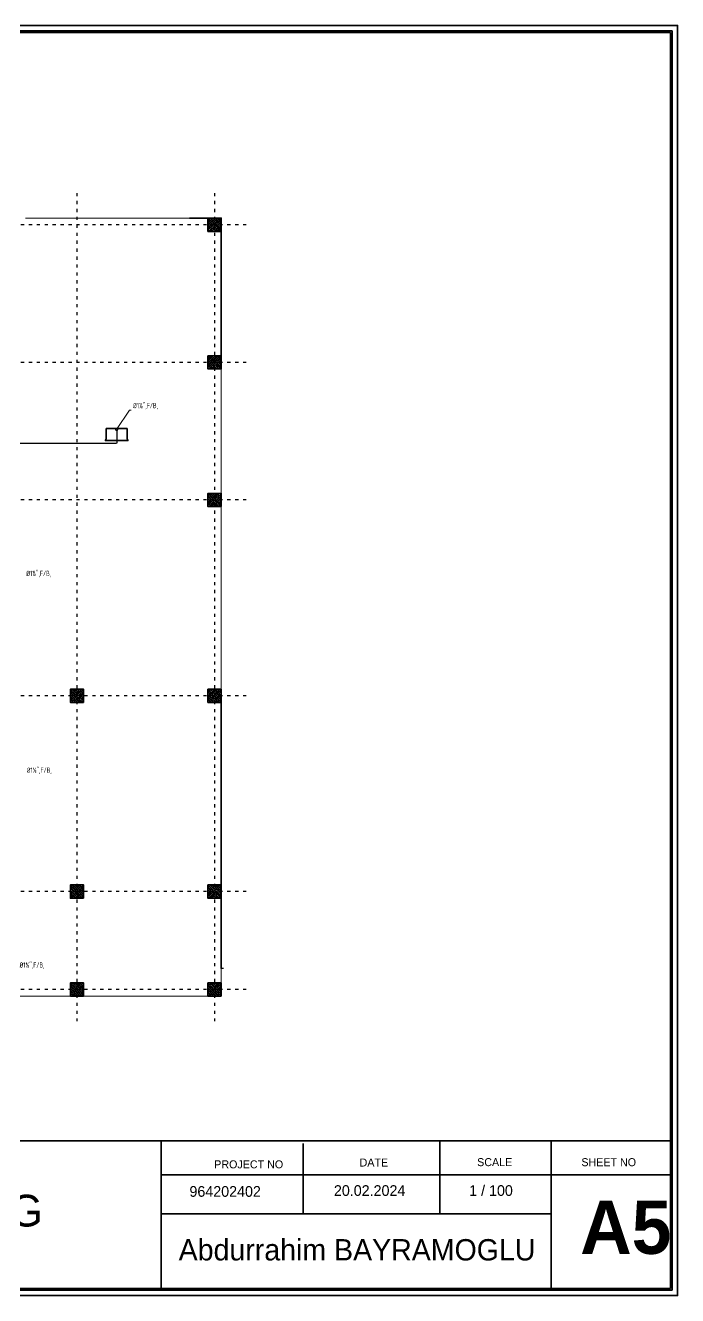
# Model space of a CAD drawing. Header units: millimetres. Extents: x 626118 to 667468, y 4481694 to 4492717.
# Drawn here: x 641438 to 643903, y 4481694 to 4486494 of the extents above; entities that cross this region are included whole.
import ezdxf

# ---------------------------------------------------------------- set-up
doc = ezdxf.new("R2010")
doc.units = ezdxf.units.MM
for name, pattern in [('ACAD_ISO03W100', [30, 12, -18]), ('DUZ', [500, 500]), ('PHANTOM', [2.5, 1.25, -0.25, 0.25, -0.25, 0.25, -0.25])]:
    doc.linetypes.add(name, pattern=pattern)
doc.layers.get('0').update_dxf_attribs({"color": 1, "linetype": 'DUZ'})
for name, color, linetype, lineweight in [('DUVAR', 7, 'Continuous', 35), ('iç duvar', 7, 'Continuous', 50), ('KAPEN', 151, 'Continuous', 9), ('KOLON_F', 3, 'Continuous', 35), ('YAZI', 7, 'Continuous', 15)]:
    doc.layers.add(name, color=color, linetype=linetype, lineweight=lineweight)
for name, color, linetype in [('KOLTAR_F', 145, 'Continuous'), ('LOGO', 7, 'Continuous'), ('PL-CWS', 80, 'PHANTOM'), ('PL_TEXT', 3, 'Continuous'), ('söve', 26, 'DUZ')]:
    doc.layers.add(name, color=color, linetype=linetype)
doc.styles.add('din.shx', font='din.shx', dxfattribs={"width": 0.7})
pattern_1 = [(135, (5143580.4224, 3823352.33), (-4.4901280605, -4.4901280605), []), (135, (5143580.4224, 3823356.8204), (-4.4901280605, -4.4901280605), [3.175, -1.5875])]

# ---------------------------------------------------------------- blocks, each defined once
blk = doc.blocks.new('A$C9070866a')
at = {"layer": 'iç duvar', "color": 1, "linetype": 'Continuous', "lineweight": 5}
for p, q in [((54.5, 72.2, 0), (6.4, 0)), ((54.5, 72.2, 0), (52.5, 70.3)), ((54.5, 72.2, 0), (53.4, 69.6)), ((6.4, 0), (0, 0))]:
    blk.add_line(p, q, dxfattribs=at)

msp = doc.modelspace()

# ---------------------------------------------------------------- hatches: boundary and pattern name
at = {"layer": 'KOLTAR_F'}
h = msp.add_hatch(dxfattribs=at)
h.set_pattern_fill('ANSI33', color=256, style=0)
h.set_pattern_definition([(45, (-18455.524, -18646.6584), (-4.4901280605, 4.4901280605), []), (45, (-18451.034, -18646.6584), (-4.4901280605, 4.4901280605), [3.175, -1.5875])])
h.paths.add_polyline_path([(642127.95, 4485765.81), (642177.95, 4485765.81), (642177.95, 4485715.81), (642127.95, 4485715.81)])
h = msp.add_hatch(dxfattribs=at)
h.set_pattern_fill('ANSI33', color=256, style=0)
h.set_pattern_definition([(45, (-18455.524, -19166.6584), (-4.4901280605, 4.4901280605), []), (45, (-18451.034, -19166.6584), (-4.4901280605, 4.4901280605), [3.175, -1.5875])])
h.paths.add_polyline_path([(642127.95, 4485245.81), (642177.95, 4485245.81), (642177.95, 4485195.81), (642127.95, 4485195.81)])
h = msp.add_hatch(dxfattribs=at)
h.set_pattern_fill('ANSI33', color=256, angle=90, style=0)
h.set_pattern_definition([(135, (5143580.4224, 3824092.33), (-4.4901280605, -4.4901280605), []), (135, (5143580.4224, 3824096.8204), (-4.4901280605, -4.4901280605), [3.175, -1.5875])])
h.paths.add_polyline_path([(642177.95, 4484675.81), (642177.95, 4484725.81), (642127.95, 4484725.81), (642127.95, 4484675.81)])
h = msp.add_hatch(dxfattribs=at)
h.set_pattern_fill('ANSI33', color=256, angle=90, style=0)
h.set_pattern_definition([(135, (5144100.4224, 3823352.33), (-4.4901280605, -4.4901280605), []), (135, (5144100.4224, 3823356.8204), (-4.4901280605, -4.4901280605), [3.175, -1.5875])])
h.paths.add_polyline_path([(641657.95, 4483935.81), (641657.95, 4483985.81), (641607.95, 4483985.81), (641607.95, 4483935.81)])
h = msp.add_hatch(dxfattribs=at)
h.set_pattern_fill('ANSI33', color=256, angle=90, style=0)
h.set_pattern_definition([(135, (5144100.4224, 3823352.33), (-4.4901280605, -4.4901280605), []), (135, (5144100.4224, 3823356.8204), (-4.4901280605, -4.4901280605), [3.175, -1.5875])])
h.paths.add_polyline_path([(641657.95, 4483935.81), (641657.95, 4483985.81), (641607.95, 4483985.81), (641607.95, 4483935.81)])
h = msp.add_hatch(dxfattribs=at)
h.set_pattern_fill('ANSI33', color=256, angle=90, style=0)
h.set_pattern_definition(pattern_1)
h.paths.add_polyline_path([(642177.95, 4483935.81), (642177.95, 4483985.81), (642127.95, 4483985.81), (642127.95, 4483935.81)])
h = msp.add_hatch(dxfattribs=at)
h.set_pattern_fill('ANSI33', color=256, angle=90, style=0)
h.set_pattern_definition(pattern_1)
h.paths.add_polyline_path([(642177.95, 4483935.81), (642177.95, 4483985.81), (642127.95, 4483985.81), (642127.95, 4483935.81)])
h = msp.add_hatch(dxfattribs=at)
h.set_pattern_fill('ANSI33', color=256, angle=90, style=0)
h.set_pattern_definition([(135, (5144100.4224, 3822612.33), (-4.4901280605, -4.4901280605), []), (135, (5144100.4224, 3822616.8204), (-4.4901280605, -4.4901280605), [3.175, -1.5875])])
h.paths.add_polyline_path([(641657.95, 4483195.81), (641657.95, 4483245.81), (641607.95, 4483245.81), (641607.95, 4483195.81)])
h = msp.add_hatch(dxfattribs=at)
h.set_pattern_fill('ANSI33', color=256, angle=90, style=0)
h.set_pattern_definition([(135, (5143580.4224, 3822612.33), (-4.4901280605, -4.4901280605), []), (135, (5143580.4224, 3822616.8204), (-4.4901280605, -4.4901280605), [3.175, -1.5875])])
h.paths.add_polyline_path([(642177.95, 4483195.81), (642177.95, 4483245.81), (642127.95, 4483245.81), (642127.95, 4483195.81)])
h = msp.add_hatch(dxfattribs=at)
h.set_pattern_fill('ANSI33', color=256, angle=90, style=0)
h.set_pattern_definition([(135, (5144100.4224, 3822242.33), (-4.4901280605, -4.4901280605), []), (135, (5144100.4224, 3822246.8204), (-4.4901280605, -4.4901280605), [3.175, -1.5875])])
h.paths.add_polyline_path([(641657.95, 4482825.81), (641657.95, 4482875.81), (641607.95, 4482875.81), (641607.95, 4482825.81)])
h = msp.add_hatch(dxfattribs=at)
h.set_pattern_fill('ANSI33', color=256, angle=90, style=0)
h.set_pattern_definition([(135, (5143580.4224, 3822242.33), (-4.4901280605, -4.4901280605), []), (135, (5143580.4224, 3822246.8204), (-4.4901280605, -4.4901280605), [3.175, -1.5875])])
h.paths.add_polyline_path([(642177.95, 4482825.81), (642177.95, 4482875.81), (642127.95, 4482875.81), (642127.95, 4482825.81)])

# ---------------------------------------------------------------- linework, layer by layer
at = {"color": 232, "linetype": 'ACAD_ISO03W100'}
for p, q in [((641632.95, 4485860.81), (641632.95, 4482730.81)), ((642152.95, 4485860.81), (642152.95, 4482730.81)), ((642272.95, 4485740.81), (638332.95, 4485740.81)), ((642272.95, 4485220.81), (638332.95, 4485220.81)), ((642272.95, 4484700.81), (638332.95, 4484700.81)), ((642272.95, 4483960.81), (638332.95, 4483960.81)), ((642272.95, 4483220.81), (638332.95, 4483220.81)), ((642272.95, 4482850.81), (638332.95, 4482850.81))]:
    msp.add_line(p, q, dxfattribs=at)
at = {"layer": 'DUVAR'}
for p, q in [((642057.95, 4485765.81), (642127.95, 4485765.81)), ((642177.95, 4485715.81), (642177.95, 4485245.81)), ((641742.95, 4484970.81), (641822.95, 4484970.81)), ((641742.95, 4484970.81), (641742.95, 4484930.81)), ((641822.95, 4484970.81), (641822.95, 4484930.81)), ((642177.95, 4483245.81), (642177.95, 4483935.81)), ((642177.95, 4483865.81), (642177.95, 4483935.81)), ((642177.95, 4482929.68), (642177.95, 4483195.81)), ((643875.65, 4482278.7), (636730.25, 4482278.7)), ((641951.7, 4482275.97), (641951.7, 4481721.47)), ((642487.45, 4482269.31), (642487.45, 4482003.36)), ((643004.47, 4482275.97), (643004.47, 4482003.36)), ((643425.2, 4482275.97), (643425.2, 4481721.47)), ((643876.74, 4482150.76), (641951.7, 4482150.76)), ((643425.2, 4482003.36), (641951.7, 4482003.36))]:
    msp.add_line(p, q, dxfattribs=at)
for points in [[(636702.95, 4486494.17), (643902.95, 4486494.17), (643902.95, 4481694.17), (636702.95, 4481694.17)], [(636723.95, 4486473.17), (643881.95, 4486473.17), (643881.95, 4481715.17), (636723.95, 4481715.17)], [(636730.25, 4486466.87), (643875.65, 4486466.87), (643875.65, 4481721.47), (636730.25, 4481721.47)]]:
    msp.add_lwpolyline(points, close=True, dxfattribs=at)
at = {"layer": 'iç duvar', "color": 7, "lineweight": 18}
for p, q in [((643902.95, 4486494.17), (643902.95, 4481694.17)), ((642127.95, 4485765.81), (641437.95, 4485765.81)), ((641687.95, 4485765.81), (641877.95, 4485765.81)), ((642177.95, 4485195.81), (642177.95, 4484725.81)), ((642177.95, 4484605.81), (642177.95, 4484795.81)), ((642177.95, 4484235.81), (642177.95, 4484675.81)), ((642177.95, 4484675.81), (642177.95, 4483985.81)), ((642177.95, 4483315.81), (642177.95, 4483245.81)), ((642177.95, 4482945.81), (642177.95, 4482875.81)), ((641607.95, 4482825.81), (641342.95, 4482825.81)), ((642127.95, 4482825.81), (641657.95, 4482825.81))]:
    msp.add_line(p, q, dxfattribs=at)
at = {"layer": 'iç duvar', "color": 3, "linetype": 'Continuous', "lineweight": 5}
msp.add_circle((641782.9, 4484966.58), 4, dxfattribs=at)
at = {"layer": 'KAPEN'}
for points in [[(641742.95, 4484926.31), (641738.95, 4484926.31), (641738.95, 4484927.81), (641740.45, 4484927.81), (641740.45, 4484930.81), (641742.95, 4484930.81), (641742.95, 4484926.31)], [(641742.95, 4484926.31), (641738.95, 4484926.31), (641738.95, 4484927.81), (641740.45, 4484927.81), (641740.45, 4484930.81), (641742.95, 4484930.81), (641742.95, 4484926.31)], [(641822.95, 4484926.31), (641826.95, 4484926.31), (641826.95, 4484927.81), (641825.45, 4484927.81), (641825.45, 4484930.81), (641822.95, 4484930.81), (641822.95, 4484926.31)]]:
    msp.add_lwpolyline(points, close=True, dxfattribs=at)
for points in [[(641782.95, 4484926.31), (641738.95, 4484926.31), (641738.95, 4484924.31), (641782.95, 4484924.31)], [(641782.95, 4484926.31), (641826.95, 4484926.31), (641826.95, 4484924.31), (641782.95, 4484924.31)]]:
    msp.add_lwpolyline(points, dxfattribs=at)
at = {"layer": 'KOLON_F'}
for points in [[(642127.95, 4485765.81), (642177.95, 4485765.81), (642177.95, 4485715.81), (642127.95, 4485715.81)], [(642127.95, 4485245.81), (642177.95, 4485245.81), (642177.95, 4485195.81), (642127.95, 4485195.81)], [(642177.95, 4484675.81), (642177.95, 4484725.81), (642127.95, 4484725.81), (642127.95, 4484675.81)], [(641657.95, 4483935.81), (641657.95, 4483985.81), (641607.95, 4483985.81), (641607.95, 4483935.81)], [(641657.95, 4483935.81), (641657.95, 4483985.81), (641607.95, 4483985.81), (641607.95, 4483935.81)], [(642177.95, 4483935.81), (642177.95, 4483985.81), (642127.95, 4483985.81), (642127.95, 4483935.81)], [(642177.95, 4483935.81), (642177.95, 4483985.81), (642127.95, 4483985.81), (642127.95, 4483935.81)], [(641657.95, 4483195.81), (641657.95, 4483245.81), (641607.95, 4483245.81), (641607.95, 4483195.81)], [(641657.95, 4483195.81), (641657.95, 4483245.81), (641607.95, 4483245.81), (641607.95, 4483195.81)], [(642177.95, 4483195.81), (642177.95, 4483245.81), (642127.95, 4483245.81), (642127.95, 4483195.81)], [(642177.95, 4483195.81), (642177.95, 4483245.81), (642127.95, 4483245.81), (642127.95, 4483195.81)], [(641657.95, 4482825.81), (641657.95, 4482875.81), (641607.95, 4482875.81), (641607.95, 4482825.81)], [(642177.95, 4482825.81), (642177.95, 4482875.81), (642127.95, 4482875.81), (642127.95, 4482825.81)]]:
    msp.add_lwpolyline(points, close=True, dxfattribs=at)
at = {"layer": 'PL-CWS', "ltscale": 5}
for p in [(641782.9, 4484966.58), (638821.18, 4484915.34)]:
    msp.add_line(p, (641782.9, 4484915.34), dxfattribs=at)
at = {"layer": 'söve'}
msp.add_line((642186.54, 4482929.68), (642177.95, 4482929.68), dxfattribs=at)

# ---------------------------------------------------------------- block references
at = {"layer": 'iç duvar', "color": 1, "linetype": 'Continuous', "lineweight": 5, "rotation": 180}
msp.add_blockref('A$C9070866a', (641837.25, 4485039.74, 0), dxfattribs=at)

# ---------------------------------------------------------------- texts
at = {"layer": 'LOGO', "attachment_point": 1}
for s, insert, char_height, width in [('{\\fGoudy Old Style|b0|i0|c0|p18;WATER SUPPLY/PLUMBING}', (639363.77, 4482075.23), 120, 2258.2145), ('{\\fGoudy Old Style|b1|i0|c0|p18;A5}', (643534.84, 4482053.42), 201.6, 680.2848)]:
    msp.add_mtext(s, dxfattribs=dict(at, insert=insert, char_height=char_height, width=width))
at = {"layer": 'PL_TEXT', "char_height": 20, "width": 220.3517, "attachment_point": 9, "style": 'din.shx'}
for insert in [(641939.31, 4485042.87, 0), (641535.52, 4484408.58, 0), (641537.59, 4483665.06, 0), (641510.28, 4482928.63, 0)]:
    msp.add_mtext(' %%C1½",F/B, ', dxfattribs=dict(at, insert=insert))
at = {"layer": 'YAZI', "attachment_point": 1}
for s, insert, char_height, width in [('{\\fStylus BT|b0|i0|c0|p34;PROJECT NO}', (642151.68, 4482205.3), 30.24, 286.87), ('{\\fStylus BT|b0|i0|c0|p34;DATE}', (642701.1, 4482212.16), 30.24, 215.1793), ('{\\fStylus BT|b0|i0|c0|p34;SCALE}', (643145.35, 4482213.6), 30.24, 165.1095), ('{\\fStylus BT|b0|i0|c0|p34;SHEET NO}', (643539.24, 4482213.38), 30.24, 302.8012), ('{\\fStylus BT|b0|i0|c0|p34;964\\fStylus BT|b0|i0|c162|p34;20\\fStylus BT|b0|i0|c0|p34;2402}', (642058, 4482107.95), 40.32, 345.8591), ('{\\fStylus BT|b0|i0|c0|p34;20.02.2024}', (642604.06, 4482111.36), 40.32, 366.9007), ('{\\fStylus BT|b0|i0|c0|p34;1 / \\fStylus BT|b0|i0|c162|p34;1\\fStylus BT|b0|i0|c0|p34;00}', (643115.32, 4482111.36), 40.32, 316.1791), ('{\\fStylus BT|b0|i0|c0|p34;Abdurrahim BAYRAMOGLU}', (642017.22, 4481907.59), 80.64, 1568.7791)]:
    msp.add_mtext(s, dxfattribs=dict(at, insert=insert, char_height=char_height, width=width))

doc.saveas('drawing.dxf')
